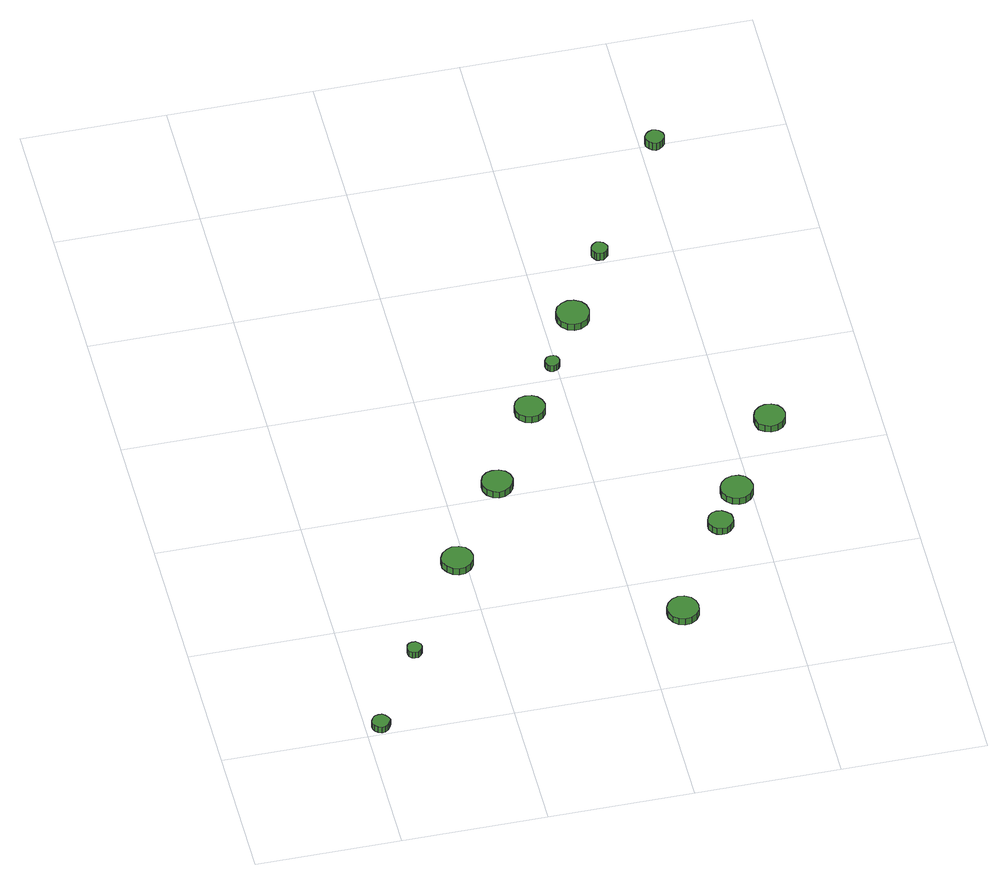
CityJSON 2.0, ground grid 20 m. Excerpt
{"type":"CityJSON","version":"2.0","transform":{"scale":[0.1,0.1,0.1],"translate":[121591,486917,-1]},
"CityObjects":{
"tree1":{"type":"SolitaryVegetationObject","attributes":{"function":"something"},"geometry":[{"type":"MultiSurface","lod":"1","boundaries":[[[0,1,2,3,4,5,6,7,8,9,10,11,12,13,14]],[[15,16,17,18,19,20,21,22,23,24,25,26,27,28,29]],[[0,29,28,1]],[[1,28,27,2]],[[2,27,26,3]],[[3,26,25,4]],[[4,25,24,5]],[[5,24,23,6]],[[6,23,22,7]],[[7,22,21,8]],[[8,21,20,9]],[[9,20,19,10]],[[10,19,18,11]],[[11,18,17,12]],[[12,17,16,13]],[[13,16,15,14]],[[14,15,29,0]]]}]},
"tree2":{"type":"SolitaryVegetationObject","attributes":{"function":"something"},"geometry":[{"type":"MultiSurface","lod":"1","boundaries":[[[30,31,32,33,34,35,36,37,38,39,40,41,42,43,44]],[[45,46,47,48,49,50,51,52,53,54,55,56,57,58,59]],[[30,59,58,31]],[[31,58,57,32]],[[32,57,56,33]],[[33,56,55,34]],[[34,55,54,35]],[[35,54,53,36]],[[36,53,52,37]],[[37,52,51,38]],[[38,51,50,39]],[[39,50,49,40]],[[40,49,48,41]],[[41,48,47,42]],[[42,47,46,43]],[[43,46,45,44]],[[44,45,59,30]]]}]},
"tree3":{"type":"SolitaryVegetationObject","attributes":{"function":"something"},"geometry":[{"type":"MultiSurface","lod":"1","boundaries":[[[60,61,62,63,64,65,66,67,68,69,70,71,72,73,74]],[[75,76,77,78,79,80,81,82,83,84,85,86,87,88,89]],[[60,89,88,61]],[[61,88,87,62]],[[62,87,86,63]],[[63,86,85,64]],[[64,85,84,65]],[[65,84,83,66]],[[66,83,82,67]],[[67,82,81,68]],[[68,81,80,69]],[[69,80,79,70]],[[70,79,78,71]],[[71,78,77,72]],[[72,77,76,73]],[[73,76,75,74]],[[74,75,89,60]]]}]},
"tree4":{"type":"SolitaryVegetationObject","attributes":{"function":"something"},"geometry":[{"type":"MultiSurface","lod":"1","boundaries":[[[90,91,92,93,94,95,96,97,98,99,100,101,102,103,104]],[[105,106,107,108,109,110,111,112,113,114,115,116,117,118,119]],[[90,119,118,91]],[[91,118,117,92]],[[92,117,116,93]],[[93,116,115,94]],[[94,115,114,95]],[[95,114,113,96]],[[96,113,112,97]],[[97,112,111,98]],[[98,111,110,99]],[[99,110,109,100]],[[100,109,108,101]],[[101,108,107,102]],[[102,107,106,103]],[[103,106,105,104]],[[104,105,119,90]]]}]},
"tree5":{"type":"SolitaryVegetationObject","attributes":{"function":"something"},"geometry":[{"type":"MultiSurface","lod":"1","boundaries":[[[120,121,122,123,124,125,126,127,128,129,130,131,132,133,134]],[[135,136,137,138,139,140,141,142,143,144,145,146,147,148,149]],[[120,149,148,121]],[[121,148,147,122]],[[122,147,146,123]],[[123,146,145,124]],[[124,145,144,125]],[[125,144,143,126]],[[126,143,142,127]],[[127,142,141,128]],[[128,141,140,129]],[[129,140,139,130]],[[130,139,138,131]],[[131,138,137,132]],[[132,137,136,133]],[[133,136,135,134]],[[134,135,149,120]]]}]},
"tree6":{"type":"SolitaryVegetationObject","attributes":{"function":"something"},"geometry":[{"type":"MultiSurface","lod":"1","boundaries":[[[150,151,152,153,154,155,156,157,158,159,160,161,162,163,164]],[[165,166,167,168,169,170,171,172,173,174,175,176,177,178,179]],[[150,179,178,151]],[[151,178,177,152]],[[152,177,176,153]],[[153,176,175,154]],[[154,175,174,155]],[[155,174,173,156]],[[156,173,172,157]],[[157,172,171,158]],[[158,171,170,159]],[[159,170,169,160]],[[160,169,168,161]],[[161,168,167,162]],[[162,167,166,163]],[[163,166,165,164]],[[164,165,179,150]]]}]},
"tree7":{"type":"SolitaryVegetationObject","attributes":{"function":"something"},"geometry":[{"type":"MultiSurface","lod":"1","boundaries":[[[180,181,182,183,184,185,186,187,188,189,190,191,192,193,194]],[[195,196,197,198,199,200,201,202,203,204,205,206,207,208,209]],[[180,209,208,181]],[[181,208,207,182]],[[182,207,206,183]],[[183,206,205,184]],[[184,205,204,185]],[[185,204,203,186]],[[186,203,202,187]],[[187,202,201,188]],[[188,201,200,189]],[[189,200,199,190]],[[190,199,198,191]],[[191,198,197,192]],[[192,197,196,193]],[[193,196,195,194]],[[194,195,209,180]]]}]},
"tree8":{"type":"SolitaryVegetationObject","attributes":{"function":"something"},"geometry":[{"type":"MultiSurface","lod":"1","boundaries":[[[210,211,212,213,214,215,216,217,218,219,220,221,222,223,224]],[[225,226,227,228,229,230,231,232,233,234,235,236,237,238,239]],[[210,239,238,211]],[[211,238,237,212]],[[212,237,236,213]],[[213,236,235,214]],[[214,235,234,215]],[[215,234,233,216]],[[216,233,232,217]],[[217,232,231,218]],[[218,231,230,219]],[[219,230,229,220]],[[220,229,228,221]],[[221,228,227,222]],[[222,227,226,223]],[[223,226,225,224]],[[224,225,239,210]]]}]},
"tree9":{"type":"SolitaryVegetationObject","attributes":{"function":"something"},"geometry":[{"type":"MultiSurface","lod":"1","boundaries":[[[240,241,242,243,244,245,246,247,248,249,250,251,252,253,254]],[[255,256,257,258,259,260,261,262,263,264,265,266,267,268,269]],[[240,269,268,241]],[[241,268,267,242]],[[242,267,266,243]],[[243,266,265,244]],[[244,265,264,245]],[[245,264,263,246]],[[246,263,262,247]],[[247,262,261,248]],[[248,261,260,249]],[[249,260,259,250]],[[250,259,258,251]],[[251,258,257,252]],[[252,257,256,253]],[[253,256,255,254]],[[254,255,269,240]]]}]},
"tree10":{"type":"SolitaryVegetationObject","attributes":{"function":"something"},"geometry":[{"type":"MultiSurface","lod":"1","boundaries":[[[270,271,272,273,274,275,276,277,278,279,280,281,282,283,284]],[[285,286,287,288,289,290,291,292,293,294,295,296,297,298,299]],[[270,299,298,271]],[[271,298,297,272]],[[272,297,296,273]],[[273,296,295,274]],[[274,295,294,275]],[[275,294,293,276]],[[276,293,292,277]],[[277,292,291,278]],[[278,291,290,279]],[[279,290,289,280]],[[280,289,288,281]],[[281,288,287,282]],[[282,287,286,283]],[[283,286,285,284]],[[284,285,299,270]]]}]},
"tree11":{"type":"SolitaryVegetationObject","attributes":{"function":"something"},"geometry":[{"type":"MultiSurface","lod":"1","boundaries":[[[300,301,302,303,304,305,306,307,308,309,310,311,312,313,314]],[[315,316,317,318,319,320,321,322,323,324,325,326,327,328,329]],[[300,329,328,301]],[[301,328,327,302]],[[302,327,326,303]],[[303,326,325,304]],[[304,325,324,305]],[[305,324,323,306]],[[306,323,322,307]],[[307,322,321,308]],[[308,321,320,309]],[[309,320,319,310]],[[310,319,318,311]],[[311,318,317,312]],[[312,317,316,313]],[[313,316,315,314]],[[314,315,329,300]]]}]},
"tree12":{"type":"SolitaryVegetationObject","attributes":{"function":"something"},"geometry":[{"type":"MultiSurface","lod":"1","boundaries":[[[330,331,332,333,334,335,336,337,338,339,340,341,342,343,344]],[[345,346,347,348,349,350,351,352,353,354,355,356,357,358,359]],[[330,359,358,331]],[[331,358,357,332]],[[332,357,356,333]],[[333,356,355,334]],[[334,355,354,335]],[[335,354,353,336]],[[336,353,352,337]],[[337,352,351,338]],[[338,351,350,339]],[[339,350,349,340]],[[340,349,348,341]],[[341,348,347,342]],[[342,347,346,343]],[[343,346,345,344]],[[344,345,359,330]]]}]},
"tree13":{"type":"SolitaryVegetationObject","attributes":{"function":"something"},"geometry":[{"type":"MultiSurface","lod":"1","boundaries":[[[360,361,362,363,364,365,366,367,368,369,370,371,372,373,374]],[[375,376,377,378,379,380,381,382,383,384,385,386,387,388,389]],[[360,389,388,361]],[[361,388,387,362]],[[362,387,386,363]],[[363,386,385,364]],[[364,385,384,365]],[[365,384,383,366]],[[366,383,382,367]],[[367,382,381,368]],[[368,381,380,369]],[[369,380,379,370]],[[370,379,378,371]],[[371,378,377,372]],[[372,377,376,373]],[[373,376,375,374]],[[374,375,389,360]]]}]}
},
"vertices":[
[34,16,16],[32,21,16],[29,25,16],[25,28,16],[20,28,16],[15,27,16],[11,23,16],[9,18,16],[9,13,16],[11,9,16],[15,5,16],[20,3,16],[25,4,16],[29,7,16],[32,11,16],[32,11,6],[29,7,6],[25,4,6],[20,3,6],[15,5,6],[11,9,6],[9,13,6],[9,18,6],[11,23,6],[15,27,6],[20,28,6],[25,28,6],[29,25,6],[32,21,6],[34,16,6],
[106,141,16],[105,145,16],[102,149,16],[99,151,16],[94,151,16],[90,150,16],[87,147,16],[86,143,16],[86,139,16],[87,135,16],[90,132,16],[94,131,16],[99,131,16],[102,134,16],[105,137,16],[105,137,6],[102,134,6],[99,131,6],[94,131,6],[90,132,6],[87,135,6],[86,139,6],[86,143,6],[87,147,6],[90,150,6],[94,151,6],[99,151,6],[102,149,6],[105,145,6],[106,141,6],
[210,292,17],[208,301,17],[203,308,17],[195,312,17],[186,313,17],[178,310,17],[171,304,17],[167,296,17],[167,287,17],[171,279,17],[178,273,17],[186,270,17],[195,271,17],[203,276,17],[208,283,17],[208,283,6],[203,276,6],[195,271,6],[186,270,6],[178,273,6],[171,279,6],[167,287,6],[167,296,6],[171,304,6],[178,310,6],[186,313,6],[195,312,6],[203,308,6],[208,301,6],[210,292,6],
[294,420,17],[292,429,17],[287,436,17],[279,440,17],[270,441,17],[262,439,17],[255,433,17],[252,425,17],[252,416,17],[255,408,17],[262,402,17],[270,399,17],[279,400,17],[287,405,17],[292,412,17],[292,412,6],[287,405,6],[279,400,6],[270,399,6],[262,402,6],[255,408,6],[252,416,6],[252,425,6],[255,433,6],[262,439,6],[270,441,6],[279,440,6],[287,436,6],[292,429,6],[294,420,6],
[482,133,17],[480,142,17],[475,149,17],[467,154,17],[458,155,17],[450,152,17],[443,146,17],[439,138,17],[439,129,17],[443,120,17],[450,114,17],[458,111,17],[467,112,17],[475,117,17],[480,124,17],[480,124,6],[475,117,6],[467,112,6],[458,111,6],[450,114,6],[443,120,6],[439,129,6],[439,138,6],[443,146,6],[450,152,6],[458,155,6],[467,154,6],[475,149,6],[480,142,6],[482,133,6],
[367,548,17],[365,556,17],[360,563,17],[353,567,17],[344,568,17],[336,566,17],[329,560,17],[326,552,17],[326,543,17],[329,536,17],[336,530,17],[344,527,17],[353,528,17],[360,532,17],[365,539,17],[365,539,6],[360,532,6],[353,528,6],[344,527,6],[336,530,6],[329,536,6],[326,543,6],[326,552,6],[329,560,6],[336,566,6],[344,568,6],[353,567,6],[360,563,6],[365,556,6],[367,548,6],
[405,625,16],[404,629,16],[402,633,16],[398,635,16],[394,635,16],[390,634,16],[387,631,16],[385,627,16],[385,623,16],[387,619,16],[390,616,16],[394,615,16],[398,616,16],[402,618,16],[404,621,16],[404,621,6],[402,618,6],[398,616,6],[394,615,6],[390,616,6],[387,619,6],[385,623,6],[385,627,6],[387,631,6],[390,634,6],[394,635,6],[398,635,6],[402,633,6],[404,629,6],[405,625,6],
[563,283,17],[562,290,17],[557,295,17],[551,299,17],[544,300,17],[537,298,17],[532,293,17],[529,286,17],[529,279,17],[532,273,17],[537,268,17],[544,266,17],[551,266,17],[557,270,17],[562,276,17],[562,276,6],[557,270,6],[551,266,6],[544,266,6],[537,268,6],[532,273,6],[529,279,6],[529,286,6],[532,293,6],[537,298,6],[544,300,6],[551,299,6],[557,295,6],[562,290,6],[563,283,6],
[464,707,17],[462,717,17],[457,724,17],[448,729,17],[439,730,17],[430,727,17],[423,721,17],[419,712,17],[419,703,17],[423,694,17],[430,687,17],[439,684,17],[448,685,17],[457,690,17],[462,698,17],[462,698,6],[457,690,6],[448,685,6],[439,684,6],[430,687,6],[423,694,6],[419,703,6],[419,712,6],[423,721,6],[430,727,6],[439,730,6],[448,729,6],[457,724,6],[462,717,6],[464,707,6],
[603,338,17],[601,347,17],[596,355,17],[588,359,17],[579,360,17],[570,357,17],[563,351,17],[559,343,17],[559,333,17],[563,325,17],[570,319,17],[579,316,17],[588,317,17],[596,322,17],[601,329,17],[601,329,6],[596,322,6],[588,317,6],[579,316,6],[570,319,6],[563,325,6],[559,333,6],[559,343,6],[563,351,6],[570,357,6],[579,360,6],[588,359,6],[596,355,6],[601,347,6],[603,338,6],
[514,816,19],[513,820,19],[510,824,19],[506,826,19],[501,827,19],[497,825,19],[494,822,19],[492,818,19],[492,814,19],[494,809,19],[497,806,19],[501,805,19],[506,805,19],[510,808,19],[513,811,19],[513,811,6],[510,808,6],[506,805,6],[501,805,6],[497,806,6],[494,809,6],[492,814,6],[492,818,6],[494,822,6],[497,825,6],[501,827,6],[506,826,6],[510,824,6],[513,820,6],[514,816,6],
[675,460,17],[673,469,17],[668,476,17],[660,480,17],[651,481,17],[643,478,17],[636,472,17],[633,464,17],[633,456,17],[636,447,17],[643,442,17],[651,439,17],[660,440,17],[668,444,17],[673,451,17],[673,451,6],[668,444,6],[660,440,6],[651,439,6],[643,442,6],[636,447,6],[633,456,6],[633,464,6],[636,472,6],[643,478,6],[651,481,6],[660,480,6],[668,476,6],[673,469,6],[675,460,6],
[634,1002,20],[633,1007,20],[629,1012,20],[625,1014,20],[620,1015,20],[615,1013,20],[611,1010,20],[608,1005,20],[608,999,20],[611,995,20],[615,991,20],[620,989,20],[625,990,20],[629,993,20],[633,997,20],[633,997,7],[629,993,7],[625,990,7],[620,989,7],[615,991,7],[611,995,7],[608,999,7],[608,1005,7],[611,1010,7],[615,1013,7],[620,1015,7],[625,1014,7],[629,1012,7],[633,1007,7],[634,1002,7]
]}
